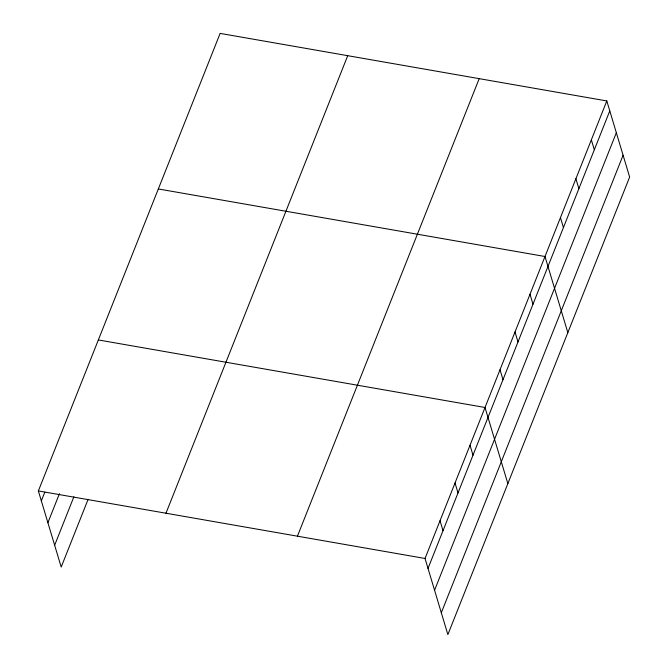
<?xml version="1.0" encoding="UTF-8"?>
<svg xmlns="http://www.w3.org/2000/svg" width="668" height="668" viewBox="0 0 668 668"><rect width="100%" height="100%" fill="white"/><g stroke="black" fill="none" stroke-linecap="round" stroke-linejoin="round"><path stroke-width="1" d="M88.118 499.313L61.197 567.057L38.36 490.938L220.131 33.4L606.803 100.943L629.64 177.062L447.869 634.6L425.032 558.473L606.803 100.943M41.341 500.875L44.806 492.166M47.896 522.718L59.435 493.685M54.651 545.222L73.872 496.825M165.965 513.224L347.727 55.686M297.427 536.187L479.198 78.649M428.013 568.418L609.784 110.88M434.567 590.261L616.339 132.723M441.314 612.756L623.085 155.226M158.333 188.96L544.996 256.504L567.833 332.622M98.346 339.954L485.018 407.488L507.855 483.615M38.36 490.938L425.032 558.473M591.347 139.829L594.336 149.774M575.899 178.723L578.88 188.66M560.452 217.609L563.433 227.554M530 294.246L532.989 304.19M515.011 331.996L517.992 341.941M500.015 369.746L502.996 379.683M470.021 445.239L473.002 455.175M455.025 482.981L458.006 492.926M440.028 520.731L443.009 530.668"/></g></svg>
